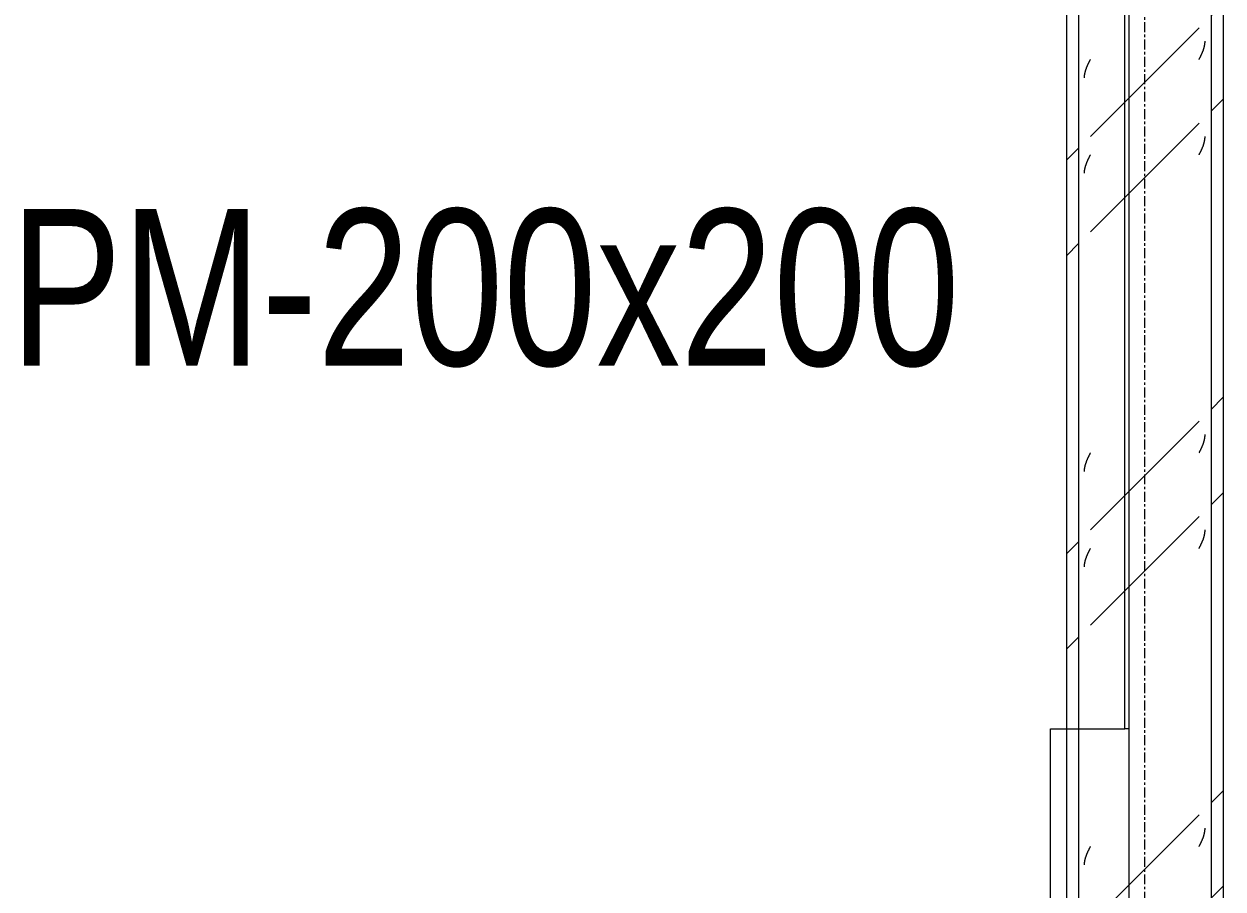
# Model space of a CAD drawing. Header units: centimetres. Extents: x -6741 to 14818, y -293 to 1595.
# Drawn here: x 1211.1 to 1364.4, y 495.1 to 605.6 of the extents above; entities that cross this region are included whole.
import ezdxf

# ---------------------------------------------------------------- set-up
doc = ezdxf.new("R2010")
doc.units = ezdxf.units.CM
doc.linetypes.add('Grid Line', pattern=[2.2225, 1.27, -0.3175, 0.3175, -0.3175])
for name, color, linetype, lineweight in [('A-WALL', 7, 'Continuous', 9), ('I-WALL', 7, 'Continuous', 9), ('S-COLS', 7, 'Continuous', 9), ('S-COLS-IDEN', 7, 'Continuous', 9), ('S-GRID', 7, 'Continuous', 9)]:
    doc.layers.add(name, color=color, linetype=linetype, lineweight=lineweight)
doc.styles.add('Century Gothic_2', font='GOTHIC.TTF', dxfattribs={"width": 0.8, "height": 20})
pattern_1 = [(45, (152.695, 0), (-25.14472, 25.14472), []), (45, (152.695, 38.1), (-25.14472, 25.14472), [])]

# ---------------------------------------------------------------- blocks, each defined once
blk = doc.blocks.new('PQ_RVR_ARQ-01_ZZ_ZZ_MO_T_A_rvt-2-Elevación Eje 7')
at = {"layer": 'A-WALL', "color": 254, "true_color": 0xcccccc}
for p, q in [((-6102.99, 515.53), (-6102.99, 888.65)), ((-6102.49, 888.61), (-6102.49, 515.53)), ((-6102.49, 515.53), (-6102.99, 515.53))]:
    blk.add_line(p, q, dxfattribs=at)
at = {"layer": 'I-WALL', "color": 254, "true_color": 0xcccccc}
for p, q in [((-6112.47, 492), (-6112.47, 515.53)), ((-6112.47, 515.53), (-6102.99, 515.53)), ((-6102.47, 515.53), (-6102.47, 492))]:
    blk.add_line(p, q, dxfattribs=at)
blk = doc.blocks.new('FP_1-Elevación Eje 7')
at = {"layer": 'S-COLS', "color": 9, "true_color": 0xc0c0c0}
for p, q in [((-6093.02, 602.13), (-6093, 602.17)), ((-6093, 602.17), (-6092.99, 602.21)), ((-6092.99, 602.21), (-6092.97, 602.24)), ((-6092.97, 602.24), (-6092.96, 602.28)), ((-6092.96, 602.28), (-6092.95, 602.32)), ((-6092.95, 602.32), (-6092.94, 602.35)), ((-6092.94, 602.35), (-6092.92, 602.39)), ((-6092.92, 602.39), (-6092.91, 602.43)), ((-6092.91, 602.43), (-6092.9, 602.47)), ((-6092.9, 602.47), (-6092.89, 602.5)), ((-6092.89, 602.5), (-6092.88, 602.54)), ((-6092.88, 602.54), (-6092.87, 602.58)), ((-6092.87, 602.58), (-6092.86, 602.62)), ((-6092.86, 602.62), (-6092.85, 602.65)), ((-6092.85, 602.65), (-6092.84, 602.69)), ((-6092.84, 602.69), (-6092.83, 602.73)), ((-6092.83, 602.73), (-6092.82, 602.76)), ((-6092.82, 602.76), (-6092.81, 602.8)), ((-6092.81, 602.8), (-6092.8, 602.84)), ((-6092.8, 602.84), (-6092.79, 602.88)), ((-6092.79, 602.91), (-6092.78, 602.95)), ((-6092.79, 602.88), (-6092.79, 602.91)), ((-6092.78, 602.95), (-6092.77, 602.99)), ((-6092.77, 603.03), (-6092.76, 603.06)), ((-6092.77, 602.99), (-6092.77, 603.03)), ((-6092.76, 603.1), (-6092.75, 603.14)), ((-6092.76, 603.06), (-6092.76, 603.1)), ((-6092.75, 603.21), (-6092.74, 603.25)), ((-6092.75, 603.18), (-6092.75, 603.21)), ((-6092.75, 603.14), (-6092.75, 603.18)), ((-6092.74, 603.4), (-6092.74, 603.44)), ((-6092.74, 603.36), (-6092.74, 603.4)), ((-6092.74, 603.32), (-6092.74, 603.36)), ((-6092.74, 603.29), (-6092.74, 603.32)), ((-6092.74, 603.25), (-6092.74, 603.29)), ((-6093.5, 601.09), (-6093.49, 601.12)), ((-6093.49, 601.12), (-6093.47, 601.16)), ((-6093.47, 601.16), (-6093.45, 601.2)), ((-6093.45, 601.2), (-6093.43, 601.24)), ((-6093.43, 601.24), (-6093.41, 601.27)), ((-6093.41, 601.27), (-6093.39, 601.31)), ((-6093.39, 601.31), (-6093.37, 601.35)), ((-6093.37, 601.35), (-6093.35, 601.38)), ((-6093.35, 601.38), (-6093.34, 601.42)), ((-6093.34, 601.42), (-6093.32, 601.46)), ((-6093.32, 601.46), (-6093.3, 601.5)), ((-6093.3, 601.5), (-6093.28, 601.53)), ((-6093.28, 601.53), (-6093.26, 601.57)), ((-6093.26, 601.57), (-6093.25, 601.61)), ((-6093.25, 601.61), (-6093.23, 601.65)), ((-6093.23, 601.65), (-6093.21, 601.68)), ((-6093.21, 601.68), (-6093.19, 601.72)), ((-6093.19, 601.72), (-6093.18, 601.76)), ((-6093.18, 601.76), (-6093.16, 601.79)), ((-6093.16, 601.79), (-6093.14, 601.83)), ((-6093.14, 601.83), (-6093.13, 601.87)), ((-6093.13, 601.87), (-6093.11, 601.91)), ((-6093.11, 601.91), (-6093.09, 601.94)), ((-6093.09, 601.94), (-6093.08, 601.98)), ((-6093.08, 601.98), (-6093.06, 602.02)), ((-6093.06, 602.02), (-6093.05, 602.06)), ((-6093.05, 602.06), (-6093.03, 602.09)), ((-6093.03, 602.09), (-6093.02, 602.13)), ((-6093.05, 589.87), (-6093.03, 589.9)), ((-6093.03, 589.9), (-6093.02, 589.94)), ((-6093.02, 589.94), (-6093, 589.98)), ((-6093, 589.98), (-6092.99, 590.02)), ((-6092.99, 590.02), (-6092.97, 590.05)), ((-6092.97, 590.05), (-6092.96, 590.09)), ((-6092.96, 590.09), (-6092.95, 590.13)), ((-6092.95, 590.13), (-6092.94, 590.17)), ((-6092.94, 590.17), (-6092.92, 590.2)), ((-6092.92, 590.2), (-6092.91, 590.24)), ((-6092.91, 590.24), (-6092.9, 590.28)), ((-6092.9, 590.28), (-6092.89, 590.31)), ((-6092.89, 590.31), (-6092.88, 590.35)), ((-6092.88, 590.35), (-6092.87, 590.39)), ((-6092.87, 590.39), (-6092.86, 590.43)), ((-6092.86, 590.43), (-6092.85, 590.46)), ((-6092.85, 590.46), (-6092.84, 590.5)), ((-6092.84, 590.5), (-6092.83, 590.54)), ((-6092.83, 590.54), (-6092.82, 590.58)), ((-6092.82, 590.58), (-6092.81, 590.61)), ((-6092.81, 590.61), (-6092.8, 590.65)), ((-6092.8, 590.65), (-6092.79, 590.69)), ((-6092.79, 590.72), (-6092.78, 590.76)), ((-6092.79, 590.69), (-6092.79, 590.72)), ((-6092.78, 590.76), (-6092.77, 590.8)), ((-6092.77, 590.84), (-6092.76, 590.87)), ((-6092.77, 590.8), (-6092.77, 590.84)), ((-6092.76, 590.91), (-6092.75, 590.95)), ((-6092.76, 590.87), (-6092.76, 590.91)), ((-6092.75, 591.02), (-6092.74, 591.06)), ((-6092.75, 590.99), (-6092.75, 591.02)), ((-6092.75, 590.95), (-6092.75, 590.99)), ((-6092.74, 591.21), (-6092.74, 591.25)), ((-6092.74, 591.17), (-6092.74, 591.21)), ((-6092.74, 591.14), (-6092.74, 591.17)), ((-6092.74, 591.1), (-6092.74, 591.14)), ((-6092.74, 591.06), (-6092.74, 591.1)), ((-6093.5, 588.9), (-6093.49, 588.93)), ((-6093.49, 588.93), (-6093.47, 588.97)), ((-6093.47, 588.97), (-6093.45, 589.01)), ((-6093.45, 589.01), (-6093.43, 589.05)), ((-6093.43, 589.05), (-6093.41, 589.08)), ((-6093.41, 589.08), (-6093.39, 589.12)), ((-6093.39, 589.12), (-6093.37, 589.16)), ((-6093.37, 589.16), (-6093.35, 589.2)), ((-6093.35, 589.2), (-6093.34, 589.23)), ((-6093.34, 589.23), (-6093.32, 589.27)), ((-6093.32, 589.27), (-6093.3, 589.31)), ((-6093.3, 589.31), (-6093.28, 589.34)), ((-6093.28, 589.34), (-6093.26, 589.38)), ((-6093.26, 589.38), (-6093.25, 589.42)), ((-6093.25, 589.42), (-6093.23, 589.46)), ((-6093.23, 589.46), (-6093.21, 589.49)), ((-6093.21, 589.49), (-6093.19, 589.53)), ((-6093.19, 589.53), (-6093.18, 589.57)), ((-6093.18, 589.57), (-6093.16, 589.61)), ((-6093.16, 589.61), (-6093.14, 589.64)), ((-6093.14, 589.64), (-6093.13, 589.68)), ((-6093.13, 589.68), (-6093.11, 589.72)), ((-6093.11, 589.72), (-6093.09, 589.75)), ((-6093.09, 589.75), (-6093.08, 589.79)), ((-6093.08, 589.79), (-6093.06, 589.83)), ((-6093.06, 589.83), (-6093.05, 589.87)), ((-6092.74, 553.11), (-6092.74, 553.15)), ((-6093.13, 551.58), (-6093.11, 551.62)), ((-6093.11, 551.62), (-6093.09, 551.65)), ((-6093.09, 551.65), (-6093.08, 551.69)), ((-6093.08, 551.69), (-6093.06, 551.73)), ((-6093.06, 551.73), (-6093.05, 551.77)), ((-6093.05, 551.77), (-6093.03, 551.8)), ((-6093.03, 551.8), (-6093.02, 551.84)), ((-6093.02, 551.84), (-6093, 551.88)), ((-6093, 551.88), (-6092.99, 551.92)), ((-6092.99, 551.92), (-6092.97, 551.95)), ((-6092.97, 551.95), (-6092.96, 551.99)), ((-6092.96, 551.99), (-6092.95, 552.03)), ((-6092.95, 552.03), (-6092.94, 552.07)), ((-6092.94, 552.07), (-6092.92, 552.1)), ((-6092.92, 552.1), (-6092.91, 552.14)), ((-6092.91, 552.14), (-6092.9, 552.18)), ((-6092.9, 552.18), (-6092.89, 552.21)), ((-6092.89, 552.21), (-6092.88, 552.25)), ((-6092.88, 552.25), (-6092.87, 552.29)), ((-6092.87, 552.29), (-6092.86, 552.33)), ((-6092.86, 552.33), (-6092.85, 552.36)), ((-6092.85, 552.36), (-6092.84, 552.4)), ((-6092.84, 552.4), (-6092.83, 552.44)), ((-6092.83, 552.44), (-6092.82, 552.48)), ((-6092.82, 552.48), (-6092.81, 552.51)), ((-6092.81, 552.51), (-6092.8, 552.55)), ((-6092.8, 552.55), (-6092.79, 552.59)), ((-6092.79, 552.62), (-6092.78, 552.66)), ((-6092.79, 552.59), (-6092.79, 552.62)), ((-6092.78, 552.66), (-6092.77, 552.7)), ((-6092.77, 552.74), (-6092.76, 552.77)), ((-6092.77, 552.7), (-6092.77, 552.74)), ((-6092.76, 552.81), (-6092.75, 552.85)), ((-6092.76, 552.77), (-6092.76, 552.81)), ((-6092.75, 552.92), (-6092.74, 552.96)), ((-6092.75, 552.89), (-6092.75, 552.92)), ((-6092.75, 552.85), (-6092.75, 552.89)), ((-6092.74, 553.07), (-6092.74, 553.11)), ((-6092.74, 553.04), (-6092.74, 553.07)), ((-6092.74, 553), (-6092.74, 553.04)), ((-6092.74, 552.96), (-6092.74, 553)), ((-6093.5, 550.8), (-6093.49, 550.83)), ((-6093.49, 550.83), (-6093.47, 550.87)), ((-6093.47, 550.87), (-6093.45, 550.91)), ((-6093.45, 550.91), (-6093.43, 550.95)), ((-6093.43, 550.95), (-6093.41, 550.98)), ((-6093.41, 550.98), (-6093.39, 551.02)), ((-6093.39, 551.02), (-6093.37, 551.06)), ((-6093.37, 551.06), (-6093.35, 551.1)), ((-6093.35, 551.1), (-6093.34, 551.13)), ((-6093.34, 551.13), (-6093.32, 551.17)), ((-6093.32, 551.17), (-6093.3, 551.21)), ((-6093.3, 551.21), (-6093.28, 551.24)), ((-6093.28, 551.24), (-6093.26, 551.28)), ((-6093.26, 551.28), (-6093.25, 551.32)), ((-6093.25, 551.32), (-6093.23, 551.36)), ((-6093.23, 551.36), (-6093.21, 551.39)), ((-6093.21, 551.39), (-6093.19, 551.43)), ((-6093.19, 551.43), (-6093.18, 551.47)), ((-6093.18, 551.47), (-6093.16, 551.51)), ((-6093.16, 551.51), (-6093.14, 551.54)), ((-6093.14, 551.54), (-6093.13, 551.58)), ((-6092.74, 540.92), (-6092.74, 540.96)), ((-6092.74, 540.88), (-6092.74, 540.92)), ((-6092.74, 540.85), (-6092.74, 540.88)), ((-6093.16, 539.32), (-6093.14, 539.35)), ((-6093.14, 539.35), (-6093.13, 539.39)), ((-6093.13, 539.39), (-6093.11, 539.43)), ((-6093.11, 539.43), (-6093.09, 539.47)), ((-6093.09, 539.47), (-6093.08, 539.5)), ((-6093.08, 539.5), (-6093.06, 539.54)), ((-6093.06, 539.54), (-6093.05, 539.58)), ((-6093.05, 539.58), (-6093.03, 539.61)), ((-6093.03, 539.61), (-6093.02, 539.65)), ((-6093.02, 539.65), (-6093, 539.69)), ((-6093, 539.69), (-6092.99, 539.73)), ((-6092.99, 539.73), (-6092.97, 539.76)), ((-6092.97, 539.76), (-6092.96, 539.8)), ((-6092.96, 539.8), (-6092.95, 539.84)), ((-6092.95, 539.84), (-6092.94, 539.88)), ((-6092.94, 539.88), (-6092.92, 539.91)), ((-6092.92, 539.91), (-6092.91, 539.95)), ((-6092.91, 539.95), (-6092.9, 539.99)), ((-6092.9, 539.99), (-6092.89, 540.02)), ((-6092.89, 540.02), (-6092.88, 540.06)), ((-6092.88, 540.06), (-6092.87, 540.1)), ((-6092.87, 540.1), (-6092.86, 540.14)), ((-6092.86, 540.14), (-6092.85, 540.17)), ((-6092.85, 540.17), (-6092.84, 540.21)), ((-6092.84, 540.21), (-6092.83, 540.25)), ((-6092.83, 540.25), (-6092.82, 540.29)), ((-6092.82, 540.29), (-6092.81, 540.32)), ((-6092.81, 540.32), (-6092.8, 540.36)), ((-6092.8, 540.36), (-6092.79, 540.4)), ((-6092.79, 540.44), (-6092.78, 540.47)), ((-6092.79, 540.4), (-6092.79, 540.44)), ((-6092.78, 540.47), (-6092.77, 540.51)), ((-6092.77, 540.55), (-6092.76, 540.58)), ((-6092.77, 540.51), (-6092.77, 540.55)), ((-6092.76, 540.62), (-6092.75, 540.66)), ((-6092.76, 540.58), (-6092.76, 540.62)), ((-6092.75, 540.73), (-6092.74, 540.77)), ((-6092.75, 540.7), (-6092.75, 540.73)), ((-6092.75, 540.66), (-6092.75, 540.7)), ((-6092.74, 540.81), (-6092.74, 540.85)), ((-6092.74, 540.77), (-6092.74, 540.81)), ((-6093.5, 538.61), (-6093.49, 538.64)), ((-6093.49, 538.64), (-6093.47, 538.68)), ((-6093.47, 538.68), (-6093.45, 538.72)), ((-6093.45, 538.72), (-6093.43, 538.76)), ((-6093.43, 538.76), (-6093.41, 538.79)), ((-6093.41, 538.79), (-6093.39, 538.83)), ((-6093.39, 538.83), (-6093.37, 538.87)), ((-6093.37, 538.87), (-6093.35, 538.91)), ((-6093.35, 538.91), (-6093.34, 538.94)), ((-6093.34, 538.94), (-6093.32, 538.98)), ((-6093.32, 538.98), (-6093.3, 539.02)), ((-6093.3, 539.02), (-6093.28, 539.05)), ((-6093.28, 539.05), (-6093.26, 539.09)), ((-6093.26, 539.09), (-6093.25, 539.13)), ((-6093.25, 539.13), (-6093.23, 539.17)), ((-6093.23, 539.17), (-6093.21, 539.2)), ((-6093.21, 539.2), (-6093.19, 539.24)), ((-6093.19, 539.24), (-6093.18, 539.28)), ((-6093.18, 539.28), (-6093.16, 539.32)), ((-6092.75, 502.63), (-6092.74, 502.67)), ((-6092.75, 502.6), (-6092.75, 502.63)), ((-6092.75, 502.56), (-6092.75, 502.6)), ((-6092.74, 502.82), (-6092.74, 502.86)), ((-6092.74, 502.78), (-6092.74, 502.82)), ((-6092.74, 502.75), (-6092.74, 502.78)), ((-6092.74, 502.71), (-6092.74, 502.75)), ((-6092.74, 502.67), (-6092.74, 502.71)), ((-6093.25, 501.03), (-6093.23, 501.07)), ((-6093.23, 501.07), (-6093.21, 501.1)), ((-6093.21, 501.1), (-6093.19, 501.14)), ((-6093.19, 501.14), (-6093.18, 501.18)), ((-6093.18, 501.18), (-6093.16, 501.22)), ((-6093.16, 501.22), (-6093.14, 501.25)), ((-6093.14, 501.25), (-6093.13, 501.29)), ((-6093.13, 501.29), (-6093.11, 501.33)), ((-6093.11, 501.33), (-6093.09, 501.37)), ((-6093.09, 501.37), (-6093.08, 501.4)), ((-6093.08, 501.4), (-6093.06, 501.44)), ((-6093.06, 501.44), (-6093.05, 501.48)), ((-6093.05, 501.48), (-6093.03, 501.51)), ((-6093.03, 501.51), (-6093.02, 501.55)), ((-6093.02, 501.55), (-6093, 501.59)), ((-6093, 501.59), (-6092.99, 501.63)), ((-6092.99, 501.63), (-6092.97, 501.66)), ((-6092.97, 501.66), (-6092.96, 501.7)), ((-6092.96, 501.7), (-6092.95, 501.74)), ((-6092.95, 501.74), (-6092.94, 501.78)), ((-6092.94, 501.78), (-6092.92, 501.81)), ((-6092.92, 501.81), (-6092.91, 501.85)), ((-6092.91, 501.85), (-6092.9, 501.89)), ((-6092.9, 501.89), (-6092.89, 501.92)), ((-6092.89, 501.92), (-6092.88, 501.96)), ((-6092.88, 501.96), (-6092.87, 502)), ((-6092.87, 502), (-6092.86, 502.04)), ((-6092.86, 502.04), (-6092.85, 502.07)), ((-6092.85, 502.07), (-6092.84, 502.11)), ((-6092.84, 502.11), (-6092.83, 502.15)), ((-6092.83, 502.15), (-6092.82, 502.19)), ((-6092.82, 502.19), (-6092.81, 502.22)), ((-6092.81, 502.22), (-6092.8, 502.26)), ((-6092.8, 502.26), (-6092.79, 502.3)), ((-6092.79, 502.34), (-6092.78, 502.37)), ((-6092.79, 502.3), (-6092.79, 502.34)), ((-6092.78, 502.37), (-6092.77, 502.41)), ((-6092.77, 502.45), (-6092.76, 502.48)), ((-6092.77, 502.41), (-6092.77, 502.45)), ((-6092.76, 502.52), (-6092.75, 502.56)), ((-6092.76, 502.48), (-6092.76, 502.52)), ((-6093.5, 500.51), (-6093.49, 500.54)), ((-6093.49, 500.54), (-6093.47, 500.58)), ((-6093.47, 500.58), (-6093.45, 500.62)), ((-6093.45, 500.62), (-6093.43, 500.66)), ((-6093.43, 500.66), (-6093.41, 500.69)), ((-6093.41, 500.69), (-6093.39, 500.73)), ((-6093.39, 500.73), (-6093.37, 500.77)), ((-6093.37, 500.77), (-6093.35, 500.81)), ((-6093.35, 500.81), (-6093.34, 500.84)), ((-6093.34, 500.84), (-6093.32, 500.88)), ((-6093.32, 500.88), (-6093.3, 500.92)), ((-6093.3, 500.92), (-6093.28, 500.95)), ((-6093.28, 500.95), (-6093.26, 500.99)), ((-6093.26, 500.99), (-6093.25, 501.03))]:
    blk.add_line(p, q, dxfattribs=at)
blk = doc.blocks.new('FP_2-Elevación Eje 7')
at = {"layer": 'S-COLS', "color": 9, "true_color": 0xc0c0c0}
for p, q in [((-6107.63, 600.6), (-6107.61, 600.64)), ((-6107.61, 600.64), (-6107.59, 600.68)), ((-6107.59, 600.68), (-6107.57, 600.71)), ((-6107.57, 600.71), (-6107.55, 600.75)), ((-6107.55, 600.75), (-6107.53, 600.79)), ((-6107.53, 600.79), (-6107.52, 600.82)), ((-6107.52, 600.82), (-6107.5, 600.86)), ((-6107.5, 600.86), (-6107.48, 600.9)), ((-6107.48, 600.9), (-6107.46, 600.94)), ((-6107.46, 600.94), (-6107.44, 600.97)), ((-6107.44, 600.97), (-6107.42, 601.01)), ((-6107.42, 601.01), (-6107.4, 601.05)), ((-6107.4, 601.05), (-6107.38, 601.09)), ((-6108.13, 599.11), (-6108.12, 599.15)), ((-6108.13, 599.07), (-6108.13, 599.11)), ((-6108.12, 599.15), (-6108.11, 599.18)), ((-6108.11, 599.22), (-6108.1, 599.26)), ((-6108.11, 599.18), (-6108.11, 599.22)), ((-6108.1, 599.26), (-6108.09, 599.3)), ((-6108.09, 599.33), (-6108.08, 599.37)), ((-6108.09, 599.3), (-6108.09, 599.33)), ((-6108.08, 599.37), (-6108.07, 599.41)), ((-6108.07, 599.41), (-6108.06, 599.44)), ((-6108.06, 599.44), (-6108.05, 599.48)), ((-6108.05, 599.48), (-6108.04, 599.52)), ((-6108.04, 599.52), (-6108.03, 599.56)), ((-6108.03, 599.56), (-6108.02, 599.59)), ((-6108.02, 599.59), (-6108.01, 599.63)), ((-6108.01, 599.63), (-6108, 599.67)), ((-6108, 599.67), (-6107.99, 599.71)), ((-6107.99, 599.71), (-6107.98, 599.74)), ((-6107.98, 599.74), (-6107.97, 599.78)), ((-6107.97, 599.78), (-6107.95, 599.82)), ((-6107.95, 599.82), (-6107.94, 599.85)), ((-6107.94, 599.85), (-6107.93, 599.89)), ((-6107.93, 599.89), (-6107.91, 599.93)), ((-6107.91, 599.93), (-6107.9, 599.97)), ((-6107.9, 599.97), (-6107.89, 600)), ((-6107.89, 600), (-6107.87, 600.04)), ((-6107.87, 600.04), (-6107.86, 600.08)), ((-6107.86, 600.08), (-6107.84, 600.12)), ((-6107.84, 600.12), (-6107.83, 600.15)), ((-6107.83, 600.15), (-6107.81, 600.19)), ((-6107.81, 600.19), (-6107.8, 600.23)), ((-6107.8, 600.23), (-6107.78, 600.27)), ((-6107.78, 600.27), (-6107.76, 600.3)), ((-6107.76, 600.3), (-6107.75, 600.34)), ((-6107.75, 600.34), (-6107.73, 600.38)), ((-6107.73, 600.38), (-6107.71, 600.41)), ((-6107.71, 600.41), (-6107.7, 600.45)), ((-6107.7, 600.45), (-6107.68, 600.49)), ((-6107.68, 600.49), (-6107.66, 600.53)), ((-6107.66, 600.53), (-6107.64, 600.56)), ((-6107.64, 600.56), (-6107.63, 600.6)), ((-6108.15, 598.92), (-6108.14, 598.96)), ((-6108.15, 598.89), (-6108.15, 598.92)), ((-6108.15, 598.85), (-6108.15, 598.89)), ((-6108.15, 598.81), (-6108.15, 598.85)), ((-6108.15, 598.77), (-6108.15, 598.81)), ((-6108.15, 598.74), (-6108.15, 598.77)), ((-6108.14, 599), (-6108.13, 599.03)), ((-6108.14, 598.96), (-6108.14, 599)), ((-6108.13, 599.03), (-6108.13, 599.07)), ((-6107.66, 588.34), (-6107.64, 588.37)), ((-6107.64, 588.37), (-6107.63, 588.41)), ((-6107.63, 588.41), (-6107.61, 588.45)), ((-6107.61, 588.45), (-6107.59, 588.49)), ((-6107.59, 588.49), (-6107.57, 588.52)), ((-6107.57, 588.52), (-6107.55, 588.56)), ((-6107.55, 588.56), (-6107.53, 588.6)), ((-6107.53, 588.6), (-6107.52, 588.64)), ((-6107.52, 588.64), (-6107.5, 588.67)), ((-6107.5, 588.67), (-6107.48, 588.71)), ((-6107.48, 588.71), (-6107.46, 588.75)), ((-6107.46, 588.75), (-6107.44, 588.78)), ((-6107.44, 588.78), (-6107.42, 588.82)), ((-6107.42, 588.82), (-6107.4, 588.86)), ((-6107.4, 588.86), (-6107.38, 588.9)), ((-6108.14, 586.81), (-6108.13, 586.84)), ((-6108.13, 586.92), (-6108.12, 586.96)), ((-6108.13, 586.88), (-6108.13, 586.92)), ((-6108.13, 586.84), (-6108.13, 586.88)), ((-6108.12, 586.96), (-6108.11, 586.99)), ((-6108.11, 587.03), (-6108.1, 587.07)), ((-6108.11, 586.99), (-6108.11, 587.03)), ((-6108.1, 587.07), (-6108.09, 587.11)), ((-6108.09, 587.14), (-6108.08, 587.18)), ((-6108.09, 587.11), (-6108.09, 587.14)), ((-6108.08, 587.18), (-6108.07, 587.22)), ((-6108.07, 587.22), (-6108.06, 587.26)), ((-6108.06, 587.26), (-6108.05, 587.29)), ((-6108.05, 587.29), (-6108.04, 587.33)), ((-6108.04, 587.33), (-6108.03, 587.37)), ((-6108.03, 587.37), (-6108.02, 587.4)), ((-6108.02, 587.4), (-6108.01, 587.44)), ((-6108.01, 587.44), (-6108, 587.48)), ((-6108, 587.48), (-6107.99, 587.52)), ((-6107.99, 587.52), (-6107.98, 587.55)), ((-6107.98, 587.55), (-6107.97, 587.59)), ((-6107.97, 587.59), (-6107.95, 587.63)), ((-6107.95, 587.63), (-6107.94, 587.67)), ((-6107.94, 587.67), (-6107.93, 587.7)), ((-6107.93, 587.7), (-6107.91, 587.74)), ((-6107.91, 587.74), (-6107.9, 587.78)), ((-6107.9, 587.78), (-6107.89, 587.81)), ((-6107.89, 587.81), (-6107.87, 587.85)), ((-6107.87, 587.85), (-6107.86, 587.89)), ((-6107.86, 587.89), (-6107.84, 587.93)), ((-6107.84, 587.93), (-6107.83, 587.96)), ((-6107.83, 587.96), (-6107.81, 588)), ((-6107.81, 588), (-6107.8, 588.04)), ((-6107.8, 588.04), (-6107.78, 588.08)), ((-6107.78, 588.08), (-6107.76, 588.11)), ((-6107.76, 588.11), (-6107.75, 588.15)), ((-6107.75, 588.15), (-6107.73, 588.19)), ((-6107.73, 588.19), (-6107.71, 588.23)), ((-6107.71, 588.23), (-6107.7, 588.26)), ((-6107.7, 588.26), (-6107.68, 588.3)), ((-6107.68, 588.3), (-6107.66, 588.34)), ((-6108.15, 586.73), (-6108.14, 586.77)), ((-6108.15, 586.7), (-6108.15, 586.73)), ((-6108.15, 586.66), (-6108.15, 586.7)), ((-6108.15, 586.62), (-6108.15, 586.66)), ((-6108.15, 586.58), (-6108.15, 586.62)), ((-6108.15, 586.55), (-6108.15, 586.58)), ((-6108.14, 586.77), (-6108.14, 586.81)), ((-6107.75, 550.05), (-6107.73, 550.09)), ((-6107.73, 550.09), (-6107.71, 550.13)), ((-6107.71, 550.13), (-6107.7, 550.16)), ((-6107.7, 550.16), (-6107.68, 550.2)), ((-6107.68, 550.2), (-6107.66, 550.24)), ((-6107.66, 550.24), (-6107.64, 550.27)), ((-6107.64, 550.27), (-6107.63, 550.31)), ((-6107.63, 550.31), (-6107.61, 550.35)), ((-6107.61, 550.35), (-6107.59, 550.39)), ((-6107.59, 550.39), (-6107.57, 550.42)), ((-6107.57, 550.42), (-6107.55, 550.46)), ((-6107.55, 550.46), (-6107.53, 550.5)), ((-6107.53, 550.5), (-6107.52, 550.54)), ((-6107.52, 550.54), (-6107.5, 550.57)), ((-6107.5, 550.57), (-6107.48, 550.61)), ((-6107.48, 550.61), (-6107.46, 550.65)), ((-6107.46, 550.65), (-6107.44, 550.68)), ((-6107.44, 550.68), (-6107.42, 550.72)), ((-6107.42, 550.72), (-6107.4, 550.76)), ((-6107.4, 550.76), (-6107.38, 550.8)), ((-6108.15, 548.63), (-6108.14, 548.67)), ((-6108.15, 548.6), (-6108.15, 548.63)), ((-6108.15, 548.56), (-6108.15, 548.6)), ((-6108.15, 548.52), (-6108.15, 548.56)), ((-6108.14, 548.71), (-6108.13, 548.74)), ((-6108.14, 548.67), (-6108.14, 548.71)), ((-6108.13, 548.82), (-6108.12, 548.86)), ((-6108.13, 548.78), (-6108.13, 548.82)), ((-6108.13, 548.74), (-6108.13, 548.78)), ((-6108.12, 548.86), (-6108.11, 548.89)), ((-6108.11, 548.93), (-6108.1, 548.97)), ((-6108.11, 548.89), (-6108.11, 548.93)), ((-6108.1, 548.97), (-6108.09, 549.01)), ((-6108.09, 549.04), (-6108.08, 549.08)), ((-6108.09, 549.01), (-6108.09, 549.04)), ((-6108.08, 549.08), (-6108.07, 549.12)), ((-6108.07, 549.12), (-6108.06, 549.16)), ((-6108.06, 549.16), (-6108.05, 549.19)), ((-6108.05, 549.19), (-6108.04, 549.23)), ((-6108.04, 549.23), (-6108.03, 549.27)), ((-6108.03, 549.27), (-6108.02, 549.3)), ((-6108.02, 549.3), (-6108.01, 549.34)), ((-6108.01, 549.34), (-6108, 549.38)), ((-6108, 549.38), (-6107.99, 549.42)), ((-6107.99, 549.42), (-6107.98, 549.45)), ((-6107.98, 549.45), (-6107.97, 549.49)), ((-6107.97, 549.49), (-6107.95, 549.53)), ((-6107.95, 549.53), (-6107.94, 549.57)), ((-6107.94, 549.57), (-6107.93, 549.6)), ((-6107.93, 549.6), (-6107.91, 549.64)), ((-6107.91, 549.64), (-6107.9, 549.68)), ((-6107.9, 549.68), (-6107.89, 549.71)), ((-6107.89, 549.71), (-6107.87, 549.75)), ((-6107.87, 549.75), (-6107.86, 549.79)), ((-6107.86, 549.79), (-6107.84, 549.83)), ((-6107.84, 549.83), (-6107.83, 549.86)), ((-6107.83, 549.86), (-6107.81, 549.9)), ((-6107.81, 549.9), (-6107.8, 549.94)), ((-6107.8, 549.94), (-6107.78, 549.98)), ((-6107.78, 549.98), (-6107.76, 550.01)), ((-6107.76, 550.01), (-6107.75, 550.05)), ((-6108.15, 548.48), (-6108.15, 548.52)), ((-6108.15, 548.45), (-6108.15, 548.48)), ((-6107.78, 537.79), (-6107.76, 537.82)), ((-6107.76, 537.82), (-6107.75, 537.86)), ((-6107.75, 537.86), (-6107.73, 537.9)), ((-6107.73, 537.9), (-6107.71, 537.94)), ((-6107.71, 537.94), (-6107.7, 537.97)), ((-6107.7, 537.97), (-6107.68, 538.01)), ((-6107.68, 538.01), (-6107.66, 538.05)), ((-6107.66, 538.05), (-6107.64, 538.08)), ((-6107.64, 538.08), (-6107.63, 538.12)), ((-6107.63, 538.12), (-6107.61, 538.16)), ((-6107.61, 538.16), (-6107.59, 538.2)), ((-6107.59, 538.2), (-6107.57, 538.23)), ((-6107.57, 538.23), (-6107.55, 538.27)), ((-6107.55, 538.27), (-6107.53, 538.31)), ((-6107.53, 538.31), (-6107.52, 538.35)), ((-6107.52, 538.35), (-6107.5, 538.38)), ((-6107.5, 538.38), (-6107.48, 538.42)), ((-6107.48, 538.42), (-6107.46, 538.46)), ((-6107.46, 538.46), (-6107.44, 538.5)), ((-6107.44, 538.5), (-6107.42, 538.53)), ((-6107.42, 538.53), (-6107.4, 538.57)), ((-6107.4, 538.57), (-6107.38, 538.61)), ((-6108.15, 536.44), (-6108.14, 536.48)), ((-6108.15, 536.41), (-6108.15, 536.44)), ((-6108.15, 536.37), (-6108.15, 536.41)), ((-6108.15, 536.33), (-6108.15, 536.37)), ((-6108.15, 536.29), (-6108.15, 536.33)), ((-6108.15, 536.26), (-6108.15, 536.29)), ((-6108.14, 536.52), (-6108.13, 536.56)), ((-6108.14, 536.48), (-6108.14, 536.52)), ((-6108.13, 536.63), (-6108.12, 536.67)), ((-6108.13, 536.59), (-6108.13, 536.63)), ((-6108.13, 536.56), (-6108.13, 536.59)), ((-6108.12, 536.67), (-6108.11, 536.7)), ((-6108.11, 536.74), (-6108.1, 536.78)), ((-6108.11, 536.7), (-6108.11, 536.74)), ((-6108.1, 536.78), (-6108.09, 536.82)), ((-6108.09, 536.85), (-6108.08, 536.89)), ((-6108.09, 536.82), (-6108.09, 536.85)), ((-6108.08, 536.89), (-6108.07, 536.93)), ((-6108.07, 536.93), (-6108.06, 536.97)), ((-6108.06, 536.97), (-6108.05, 537)), ((-6108.05, 537), (-6108.04, 537.04)), ((-6108.04, 537.04), (-6108.03, 537.08)), ((-6108.03, 537.08), (-6108.02, 537.11)), ((-6108.02, 537.11), (-6108.01, 537.15)), ((-6108.01, 537.15), (-6108, 537.19)), ((-6108, 537.19), (-6107.99, 537.23)), ((-6107.99, 537.23), (-6107.98, 537.26)), ((-6107.98, 537.26), (-6107.97, 537.3)), ((-6107.97, 537.3), (-6107.95, 537.34)), ((-6107.95, 537.34), (-6107.94, 537.38)), ((-6107.94, 537.38), (-6107.93, 537.41)), ((-6107.93, 537.41), (-6107.91, 537.45)), ((-6107.91, 537.45), (-6107.9, 537.49)), ((-6107.9, 537.49), (-6107.89, 537.53)), ((-6107.89, 537.53), (-6107.87, 537.56)), ((-6107.87, 537.56), (-6107.86, 537.6)), ((-6107.86, 537.6), (-6107.84, 537.64)), ((-6107.84, 537.64), (-6107.83, 537.67)), ((-6107.83, 537.67), (-6107.81, 537.71)), ((-6107.81, 537.71), (-6107.8, 537.75)), ((-6107.8, 537.75), (-6107.78, 537.79)), ((-6107.87, 499.46), (-6107.86, 499.5)), ((-6107.86, 499.5), (-6107.84, 499.54)), ((-6107.84, 499.54), (-6107.83, 499.57)), ((-6107.83, 499.57), (-6107.81, 499.61)), ((-6107.81, 499.61), (-6107.8, 499.65)), ((-6107.8, 499.65), (-6107.78, 499.69)), ((-6107.78, 499.69), (-6107.76, 499.72)), ((-6107.76, 499.72), (-6107.75, 499.76)), ((-6107.75, 499.76), (-6107.73, 499.8)), ((-6107.73, 499.8), (-6107.71, 499.84)), ((-6107.71, 499.84), (-6107.7, 499.87)), ((-6107.7, 499.87), (-6107.68, 499.91)), ((-6107.68, 499.91), (-6107.66, 499.95)), ((-6107.66, 499.95), (-6107.64, 499.98)), ((-6107.64, 499.98), (-6107.63, 500.02)), ((-6107.63, 500.02), (-6107.61, 500.06)), ((-6107.61, 500.06), (-6107.59, 500.1)), ((-6107.59, 500.1), (-6107.57, 500.13)), ((-6107.57, 500.13), (-6107.55, 500.17)), ((-6107.55, 500.17), (-6107.53, 500.21)), ((-6107.53, 500.21), (-6107.52, 500.25)), ((-6107.52, 500.25), (-6107.5, 500.28)), ((-6107.5, 500.28), (-6107.48, 500.32)), ((-6107.48, 500.32), (-6107.46, 500.36)), ((-6107.46, 500.36), (-6107.44, 500.4)), ((-6107.44, 500.4), (-6107.42, 500.43)), ((-6107.42, 500.43), (-6107.4, 500.47)), ((-6107.4, 500.47), (-6107.38, 500.51)), ((-6108.15, 498.34), (-6108.14, 498.38)), ((-6108.15, 498.31), (-6108.15, 498.34)), ((-6108.15, 498.27), (-6108.15, 498.31)), ((-6108.15, 498.23), (-6108.15, 498.27)), ((-6108.15, 498.19), (-6108.15, 498.23)), ((-6108.15, 498.16), (-6108.15, 498.19)), ((-6108.14, 498.42), (-6108.13, 498.46)), ((-6108.14, 498.38), (-6108.14, 498.42)), ((-6108.13, 498.53), (-6108.12, 498.57)), ((-6108.13, 498.49), (-6108.13, 498.53)), ((-6108.13, 498.46), (-6108.13, 498.49)), ((-6108.12, 498.57), (-6108.11, 498.6)), ((-6108.11, 498.64), (-6108.1, 498.68)), ((-6108.11, 498.6), (-6108.11, 498.64)), ((-6108.1, 498.68), (-6108.09, 498.72)), ((-6108.09, 498.75), (-6108.08, 498.79)), ((-6108.09, 498.72), (-6108.09, 498.75)), ((-6108.08, 498.79), (-6108.07, 498.83)), ((-6108.07, 498.83), (-6108.06, 498.87)), ((-6108.06, 498.87), (-6108.05, 498.9)), ((-6108.05, 498.9), (-6108.04, 498.94)), ((-6108.04, 498.94), (-6108.03, 498.98)), ((-6108.03, 498.98), (-6108.02, 499.01)), ((-6108.02, 499.01), (-6108.01, 499.05)), ((-6108.01, 499.05), (-6108, 499.09)), ((-6108, 499.09), (-6107.99, 499.13)), ((-6107.99, 499.13), (-6107.98, 499.16)), ((-6107.98, 499.16), (-6107.97, 499.2)), ((-6107.97, 499.2), (-6107.95, 499.24)), ((-6107.95, 499.24), (-6107.94, 499.28)), ((-6107.94, 499.28), (-6107.93, 499.31)), ((-6107.93, 499.31), (-6107.91, 499.35)), ((-6107.91, 499.35), (-6107.9, 499.39)), ((-6107.9, 499.39), (-6107.89, 499.43)), ((-6107.89, 499.43), (-6107.87, 499.46))]:
    blk.add_line(p, q, dxfattribs=at)
blk = doc.blocks.new('UC-Perfil universal-Pilar - 200 x 200-1745402-Elevación Eje 7')
at = {"layer": 'S-COLS', "true_color": 0xc0c0c0}
h = blk.add_hatch(dxfattribs=at)
h.set_pattern_fill('FP_14', color=9, style=0, pattern_type=2)
h.set_pattern_definition(pattern_1)
h.paths.add_polyline_path([(-6108.9, 94), (-6108.9, 933.53), (-6110.44, 933.53), (-6110.44, 94)])
h = blk.add_hatch(dxfattribs=at)
h.set_pattern_fill('FP_14', color=9, style=0, pattern_type=2)
h.set_pattern_definition(pattern_1)
h.paths.add_polyline_path([(-6107.38, 94), (-6093.5, 94), (-6093.5, 933.53), (-6107.38, 933.53), (-6107.38, 291.61)])
h = blk.add_hatch(dxfattribs=at)
h.set_pattern_fill('FP_14', color=9, style=0, pattern_type=2)
h.set_pattern_definition(pattern_1)
h.paths.add_polyline_path([(-6090.44, 94), (-6090.44, 933.53), (-6091.98, 933.53), (-6091.98, 94)])
at = {"layer": 'S-COLS'}
for p, q in [((-6110.44, 933.53), (-6110.44, 94)), ((-6108.9, 933.53), (-6108.9, 94)), ((-6091.98, 933.53), (-6091.98, 94)), ((-6090.44, 933.53), (-6090.44, 94))]:
    blk.add_line(p, q, dxfattribs=at)
for name in ['FP_1-Elevación Eje 7', 'FP_2-Elevación Eje 7']:
    blk.add_blockref(name, (0, 0), dxfattribs=at)

msp = doc.modelspace()

# ---------------------------------------------------------------- linework, layer by layer
at = {"layer": 'S-GRID', "color": 253, "linetype": 'Grid Line', "true_color": 0xaaaaaa}
msp.add_line((1354.362, -293.309), (1354.362, 1407.845), dxfattribs=at)

# ---------------------------------------------------------------- block references
at = {"lineweight": 5}
msp.add_blockref('PQ_RVR_ARQ-01_ZZ_ZZ_MO_T_A_rvt-2-Elevación Eje 7', (7454.807, 0), dxfattribs=at)
at = {"layer": 'S-COLS'}
msp.add_blockref('UC-Perfil universal-Pilar - 200 x 200-1745402-Elevación Eje 7', (7454.807, 0), dxfattribs=at)

# ---------------------------------------------------------------- texts
at = {"layer": 'S-COLS-IDEN', "insert": (1209.387, 581.971), "char_height": 20, "width": 157.13075, "attachment_point": 1, "style": 'Century Gothic_2'}
msp.add_mtext('PM-200x200', dxfattribs=at)

doc.saveas('drawing.dxf')
